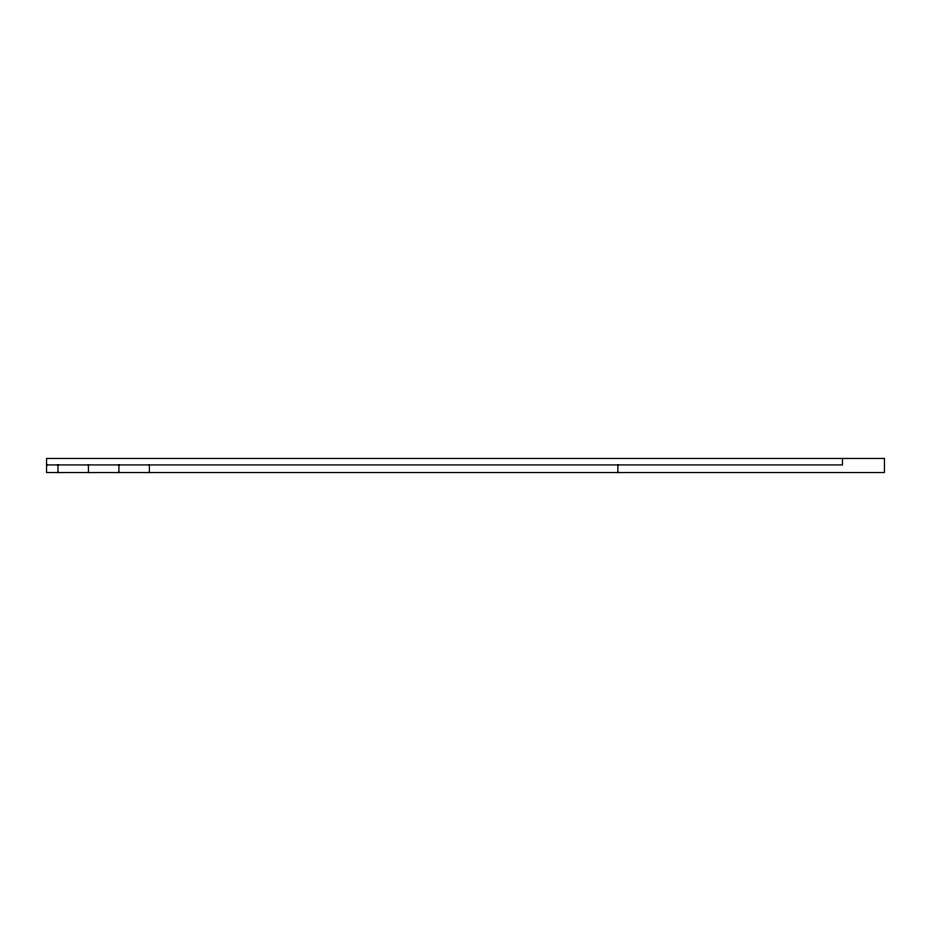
<?xml version="1.0" encoding="UTF-8"?>
<svg xmlns="http://www.w3.org/2000/svg" width="931" height="931" viewBox="0 0 931 931"><rect width="100%" height="100%" fill="white"/><g stroke="black" fill="none" stroke-linecap="round" stroke-linejoin="round"><path stroke-width="1.4" d="M46.55 464.93L842.485 464.93L842.485 458.459M617.847 464.93L617.847 472.541M149.379 464.93L149.379 472.541M118.912 464.93L118.912 472.541M88.445 464.93L88.445 472.541M57.978 464.93L57.978 472.541M884.45 458.459L46.55 458.459L46.55 472.541L884.45 472.541L884.45 458.459"/></g></svg>
